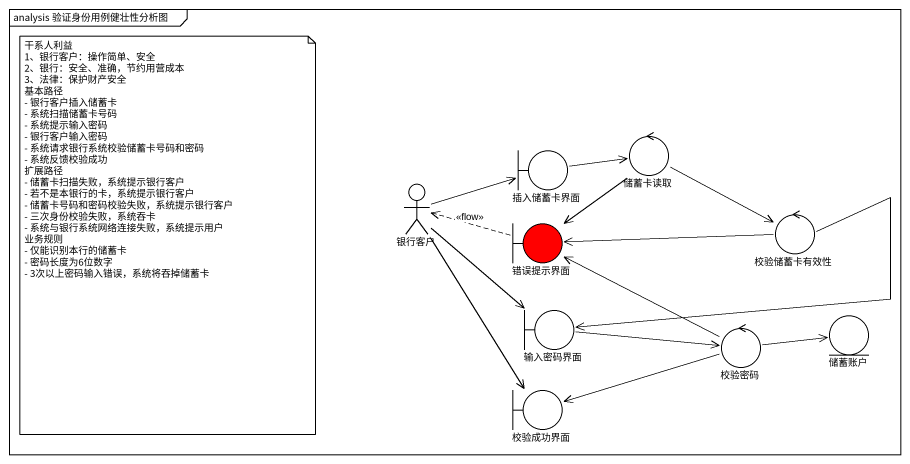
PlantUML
@startuml
mainframe analysis 验证身份用例健壮性分析图
boundary 插入储蓄卡界面
control 储蓄卡读取
actor 银行客户
boundary 错误提示界面 #FF0000
control 校验储蓄卡有效性
boundary 输入密码界面
entity 储蓄账户
control 校验密码
boundary 校验成功界面
插入储蓄卡界面 -right-> 储蓄卡读取
储蓄卡读取 --> 错误提示界面
储蓄卡读取 -right-> 校验储蓄卡有效性
银行客户 -right-> 插入储蓄卡界面
银行客户 --> 输入密码界面
银行客户 --> 校验成功界面
错误提示界面 .left.> 银行客户 : <<flow>>
校验储蓄卡有效性 -left-> 错误提示界面
校验储蓄卡有效性 -left-> 输入密码界面
输入密码界面 -right-> 校验密码
校验密码 -left-> 错误提示界面
校验密码 -right-> 储蓄账户
校验密码 -left-> 校验成功界面
note as N1
  干系人利益
  1、银行客户：操作简单、安全
  2、银行：安全、准确，节约用营成本
  3、法律：保护财产安全
  基本路径
  - 银行客户插入储蓄卡
  - 系统扫描储蓄卡号码
  - 系统提示输入密码
  - 银行客户输入密码
  - 系统请求银行系统校验储蓄卡号码和密码
  - 系统反馈校验成功
  扩展路径
  - 储蓄卡扫描失败，系统提示银行客户
  - 若不是本银行的卡，系统提示银行客户
  - 储蓄卡号码和密码校验失败，系统提示银行客户
  - 三次身份校验失败，系统吞卡
  - 系统与银行系统网络连接失败，系统提示用户
  业务规则
  - 仅能识别本行的储蓄卡
  - 密码长度为6位数字
  - 3次以上密码输入错误，系统将吞掉储蓄卡
end note
@enduml
